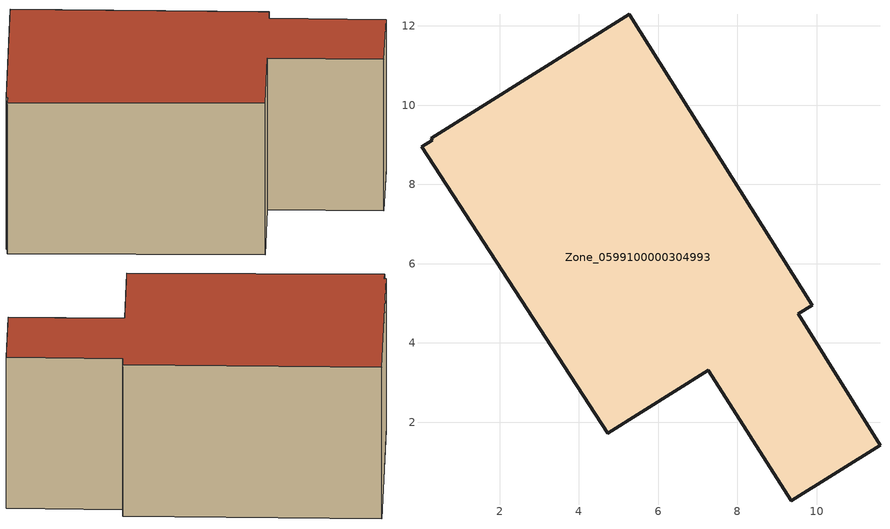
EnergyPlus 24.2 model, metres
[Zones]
Zone_0599100000304993
 floor ground (C_G): 0.03,8.96 0.3,9.12 0.27,9.17 5.27,12.29 9.89,4.95 9.54,4.73 11.6,1.41 9.36,0.02 7.27,3.31 4.73,1.72 z0
 wall outside (C_F): 9.89,4.95 5.27,12.29 0.27,9.17 0.3,9.12 0.03,8.96 4.73,1.72 7.27,3.31 9.36,0.02 11.6,1.41 9.54,4.73 9.89,4.95 z0:5.85
 roof outside (C_R): 0.3,9.12 0.03,8.96 4.73,1.72 7.27,3.31 9.36,0.02 11.6,1.41 9.54,4.73 9.89,4.95 5.27,12.29 0.27,9.17 z5.85
[BUILDING]
Pand.0599100000304993: North Axis=0; Terrain=City; Loads Convergence Tolerance Value=0.04; Temperature Convergence Tolerance Value=0.4; Solar Distribution=FullExterior; Maximum Number of Warmup Days=25; Minimum Number of Warmup Days=1
[Site:Location]
Rotterdam.The.Hague.AP_ZH_NLD Design_Conditions: Latitude=51.96; Longitude=4.45; Time Zone=1; Elevation=-4.5
[SITE:GROUNDTEMPERATURE:BUILDINGSURFACE]
18, 18, 18, 18, 18, 18, 18, 18, 18, 18, 18, 18
[MATERIAL] Thermal Absorptance=0.9; Solar Absorptance=0.7; Visible Absorptance=0.7
Name | Roughness | Thickness | Conductivity | Density | Specific Heat
G.TI.1965-1974 | MediumSmooth | 0.15 | 0.882353 | 540 | 1210
F.TI.1965-1974 | Rough | 0.3 | 0.697674 | 1920 | 840
R.TI.1965-1974 | MediumRough | 0.2 | 0.232558 | 1500 | 1000
[CONSTRUCTION]
C_G: G.TI.1965-1974
C_F: F.TI.1965-1974
C_R: R.TI.1965-1974
[ZONE]
Zone_0599100000304993: Type=1; Multiplier=1; Ceiling Height=Autocalculate; Volume=Autocalculate; Floor Area=autocalculate; Part of Total Floor Area=Yes
[ZONEINFILTRATION:DESIGNFLOWRATE]
Infil_Zone_0599100000304993: Zone or ZoneList or Space or SpaceList=Zone_0599100000304993; Schedule=AlwaysOn; Design Flow Rate Calculation Method=Flow/Area; Flow Rate per Floor Area=0.003; Constant Term Coefficient=1; Temperature Term Coefficient=0; Velocity Term Coefficient=0; Velocity Squared Term Coefficient=0
[HVACTEMPLATE:ZONE:IDEALLOADSAIRSYSTEM]
Zone_0599100000304993: Maximum Heating Supply Air Temperature=50; Minimum Cooling Supply Air Temperature=13; Maximum Heating Supply Air Humidity Ratio=0.0156; Minimum Cooling Supply Air Humidity Ratio=0.0077; Heating Limit=NoLimit; Cooling Limit=NoLimit; Dehumidification Control Type=ConstantSensibleHeatRatio; Cooling Sensible Heat Ratio=0.7; Dehumidification Setpoint=60; Humidification Control Type=None; Humidification Setpoint=30; Outdoor Air Method=None; Outdoor Air Flow Rate per Person=0.00944; Outdoor Air Flow Rate per Zone Floor Area=0; Outdoor Air Flow Rate per Zone=0; Demand Controlled Ventilation Type=None; Outdoor Air Economizer Type=NoEconomizer; Heat Recovery Type=None; Sensible Heat Recovery Effectiveness=0.7; Latent Heat Recovery Effectiveness=0.65
[ZONECONTROL:THERMOSTAT]
ThermostatControl_Zone_0599100000304993: Zone or ZoneList=Zone_0599100000304993; Control Type Schedule=DualSetpointControlType; Control 1=Thermostat_Zone_0599100000304993; Temperature Difference Between Cutout And Setpoint=0
[THERMOSTATSETPOINT:DUALSETPOINT]
Thermostat_Zone_0599100000304993: Heating Setpoint Temperature Schedule=HeatingSetpoint_Zone_0599100000304993; Cooling Setpoint Temperature Schedule=CoolingSetpoint_Zone_0599100000304993
[SCHEDULE:COMPACT]
HeatingSetpoint_Zone_0599100000304993: Through: 12/31, For: AllDays, Until: 24:00, 21
CoolingSetpoint_Zone_0599100000304993: Through: 12/31, For: AllDays, Until: 24:00, 24
DualSetpointControlType: Through: 12/31, For: AllDays, Until: 24:00, 4
AlwaysOn: Through: 12/31, For: AllDays, Until: 24:00, 1
